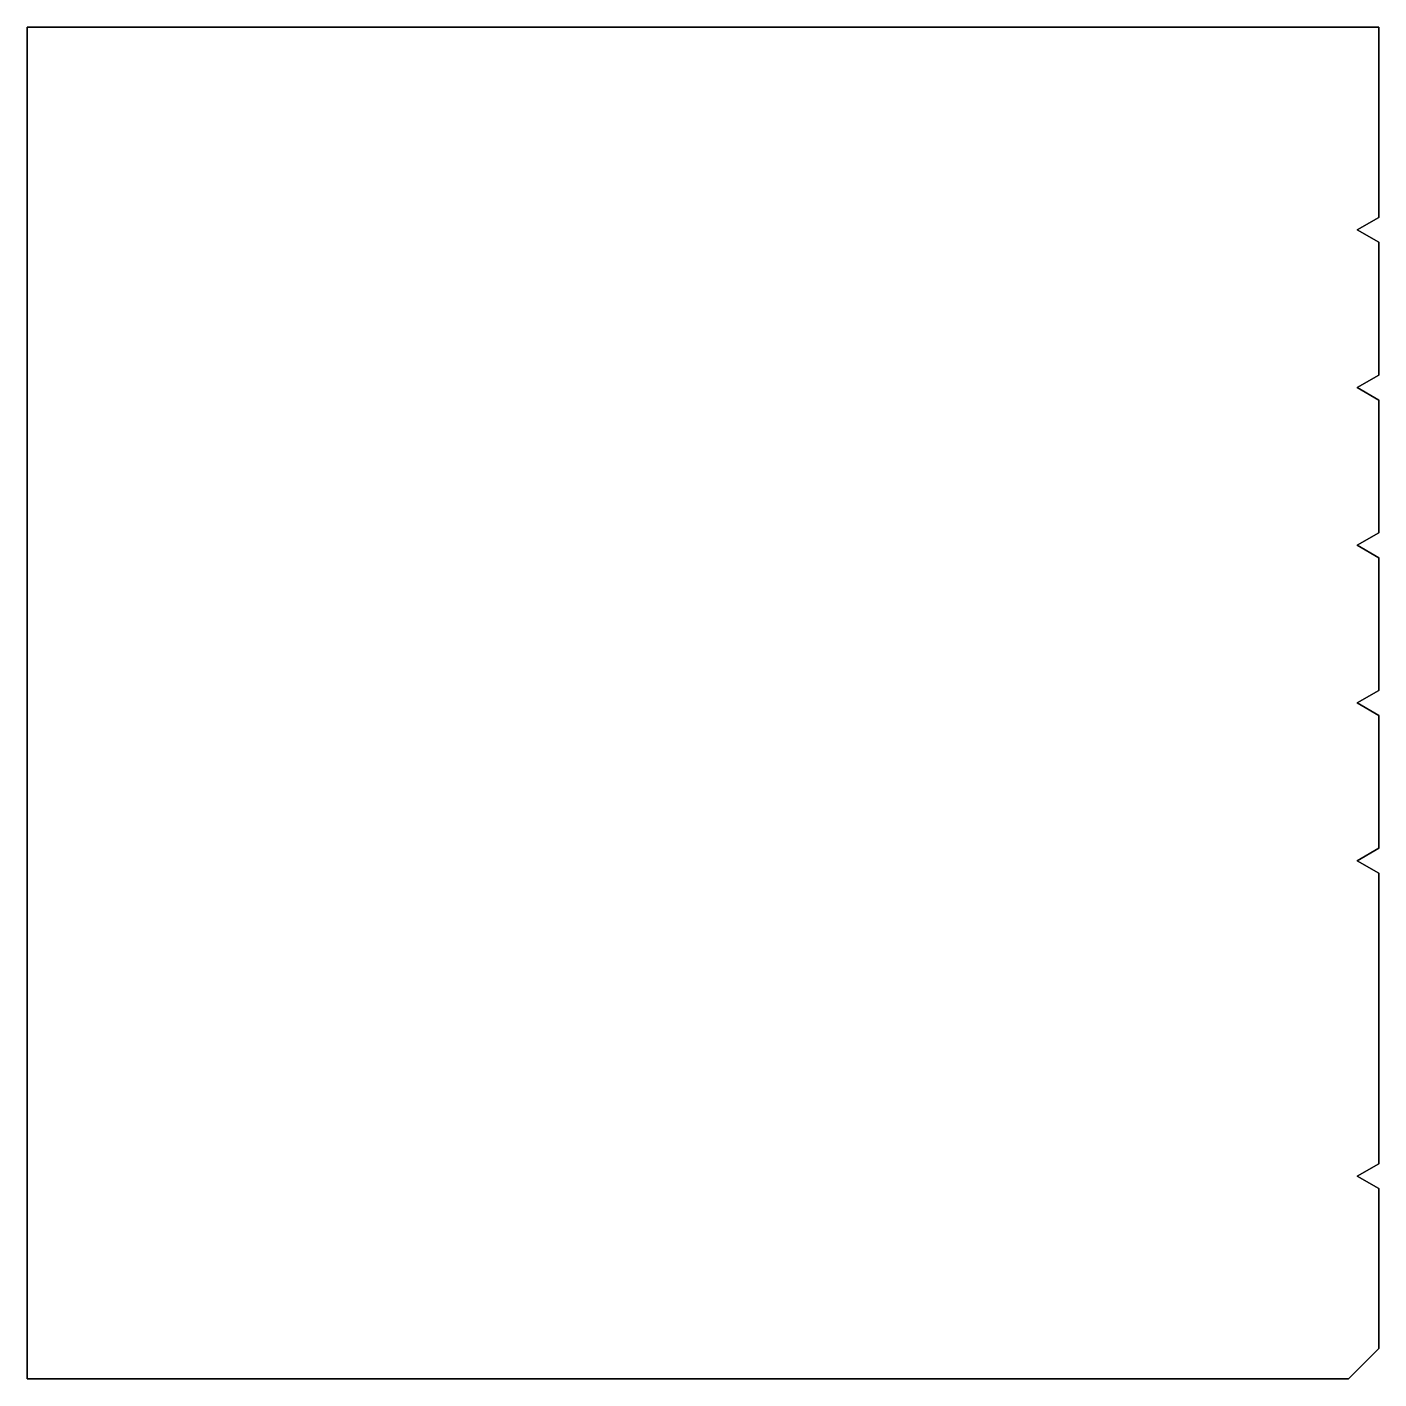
# Model space of a CAD drawing. Header units: inches. Extents: x -0.5 to 0.5, y -0.5 to 0.5.
import ezdxf

# ---------------------------------------------------------------- set-up
doc = ezdxf.new("R2010")
doc.units = ezdxf.units.IN
doc.layers.get('0').update_dxf_attribs({"linetype": 'CONTINUOUS'})

msp = doc.modelspace()

# ---------------------------------------------------------------- linework, layer by layer
for points in [[(0.5, 0.5), (0.5, 0.3592), (0.484, 0.35), (0.5, 0.3408), (0.5, 0.2426), (0.484, 0.2333), (0.5, 0.2241), (0.5, 0.1259), (0.484, 0.1167), (0.5, 0.1074), (0.5, 0.0092), (0.484, 0), (0.5, -0.0092), (0.5, -0.1074), (0.484, -0.1167), (0.5, -0.1259), (0.5, -0.3408), (0.484, -0.35), (0.5, -0.3592), (0.5, -0.4774), (0.4774, -0.5), (-0.5, -0.5), (-0.5, 0.5)], [(0.4774, -0.5), (0.5, -0.4774), (0.5, -0.3592), (0.484, -0.35), (0.5, -0.3408), (0.5, -0.1259), (0.484, -0.1167), (0.5, -0.1074), (0.5, -0.0092), (0.484, 0), (0.5, 0.0092), (0.5, 0.1074), (0.484, 0.1167), (0.5, 0.1259), (0.5, 0.2241), (0.484, 0.2333), (0.5, 0.2426), (0.5, 0.3408), (0.484, 0.35), (0.5, 0.3592), (0.5, 0.5), (-0.5, 0.5), (-0.5, -0.5)]]:
    msp.add_lwpolyline(points, close=True)

doc.saveas('drawing.dxf')
